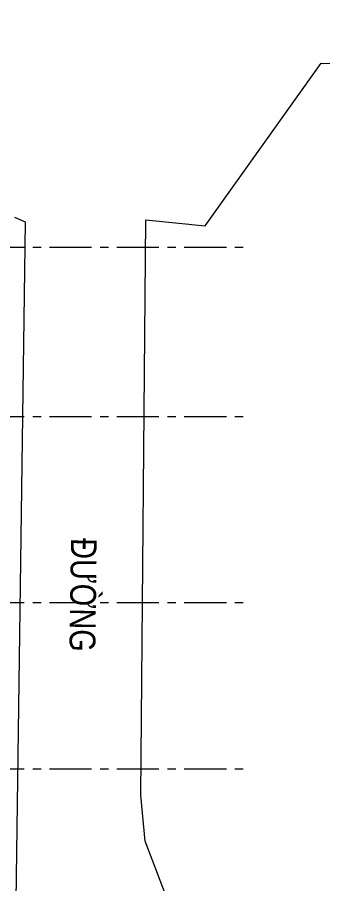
# Model space of a CAD drawing. Header units: millimetres. Extents: x -346728 to 1320345, y -537202 to -385966.
# Drawn here: x 465657 to 479258, y -445010 to -406439 of the extents above; entities that cross this region are included whole.
import ezdxf
from ezdxf.xclip import XClip

# ---------------------------------------------------------------- set-up
doc = ezdxf.new("R2010")
doc.units = ezdxf.units.MM
doc.header["$LTSCALE"] = 100
doc.header["$XCLIPFRAME"] = 2
doc.linetypes.add('X1326_GLB$0$CENTER', pattern=[2, 1.25, -0.25, 0.25, -0.25])
for name, color, linetype, lineweight in [('0 T TEXT', 7, 'Continuous', 13), ('LINE', 7, 'Continuous', 13), ('X1326_GLB$0$A-tim', 8, 'X1326_GLB$0$CENTER', 9)]:
    doc.layers.add(name, color=color, linetype=linetype, lineweight=lineweight)
doc.styles.add('TOAN - FONT ARIAL', font='Arial_1.ttf', dxfattribs={"width": 0.8})

# ---------------------------------------------------------------- blocks, each defined once
blk = doc.blocks.new('LVL-KHUNGTEN')
blk.add_lwpolyline([(61073, 41093), (119124, 41093), (119124, 62), (61073, 62)], close=True)
blk = doc.blocks.new('mb duong hh')
at = {"layer": 'LINE', "color": 252, "lineweight": 9}
for points in [[(115058, 55196), (94235, 55165), (91872, 56266), (89997, 57976), (88907, 60862), (88707, 62911), (88940, 88523), (91575, 88254), (96746, 95492), (118933, 95463), (118933, 95463)], [(46995, 21406), (48214, 19209), (55528, 22490), (79633, 34556), (82900, 40330), (83008, 48620), (83152, 58204), (83577, 88420), (83093, 88629)]]:
    blk.add_lwpolyline(points, dxfattribs=at)
at = {"layer": '0 T TEXT', "lineweight": 9, "style": 'TOAN - FONT ARIAL', "width": 0.8}
blk.add_text('ĐƯỜNG', height=1150, rotation=269.1946, dxfattribs=at).set_placement((85602, 74357))

msp = doc.modelspace()

# ---------------------------------------------------------------- linework, layer by layer
at = {"layer": 'X1326_GLB$0$A-tim', "ltscale": 15}
for p, q in [((341092.1, -416666.6, -1404.9), (475778.7, -416666.6, -1404.9)), ((341092.1, -424216.4, -1404.9), (475778.7, -424216.4, -1404.9)), ((341092.1, -432491.5, -1404.9), (475778.7, -432491.5, -1404.9)), ((341092.1, -439891.6, -1404.9), (475778.7, -439891.6, -1404.9))]:
    msp.add_line(p, q, dxfattribs=at)

# ---------------------------------------------------------------- block references
at = {"extrusion": (0.00597, -2.28885e-18, 0.999982), "xscale": 3.385207865094198, "yscale": 3.385207865094198, "zscale": 3.385207865094198}
msp.add_blockref('LVL-KHUNGTEN', (112985.2, -525073.6, 1027.7), dxfattribs=at)
ref = msp.add_blockref('mb duong hh', (382446.7, -503978, 0))
XClip(ref).set_block_clipping_path([(-58962.6888090824, -15358.4345334051), (108047.3313388755, 114603.0144500207)])

doc.saveas('drawing.dxf')
